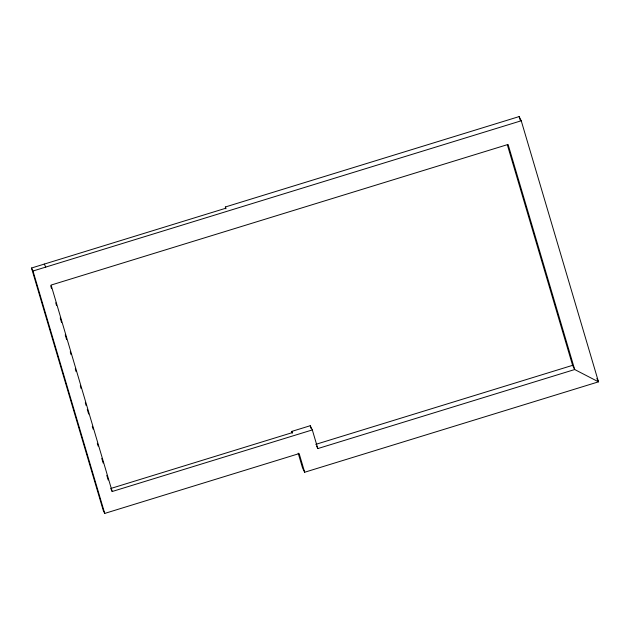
<?xml version="1.0" encoding="UTF-8"?>
<svg xmlns="http://www.w3.org/2000/svg" width="630" height="630" viewBox="0 0 630 630"><rect width="100%" height="100%" fill="white"/><g stroke="black" fill="none" stroke-linecap="round" stroke-linejoin="round"><path stroke-width="0.94" d="M225.847 208.79L225.32 206.994L519.144 116.581L521.238 120.779L598.5 381.835L304.676 472.24L302.581 468.043L298.171 453.127M304.676 472.24L299.155 453.592L104.737 513.418L103.249 510.418L31.5 268.018L225.918 208.191L225.32 206.994M31.5 268.018L32.996 271.01L521.238 120.779M292.273 433.212L291.737 431.416L310.228 425.723L312.315 429.92L317.835 448.568L574.694 369.534L598.5 381.835L596.823 378.473M110.699 488.502L292.336 432.613L291.737 431.416M111.069 489.25L112.195 491.502L312.315 429.92M315.74 444.37L572.599 365.337L574.694 369.534L508.079 144.451L51.093 285.067L112.195 491.502M316.583 446.048L317.835 448.568M44.273 264.08L45.769 267.081M519.144 116.581L520.262 120.354M507.378 144.963L572.599 365.337M310.228 425.723L311.055 428.526M50.715 285.839L51.55 288.666M55.739 302.809L56.574 305.637M60.196 317.89L61.598 322.599M65.221 334.853L66.615 339.57M70.245 351.823L71.08 354.651M75.269 368.794L76.104 371.621M80.286 385.757L81.12 388.584M85.31 402.727L86.145 405.555M87.263 409.327L88.657 414.036M92.287 426.29L93.122 429.117M97.303 443.26L98.146 446.087M101.769 458.341L103.162 463.05M106.793 475.303L108.187 480.021M32.996 271.01L104.737 513.418"/></g></svg>
